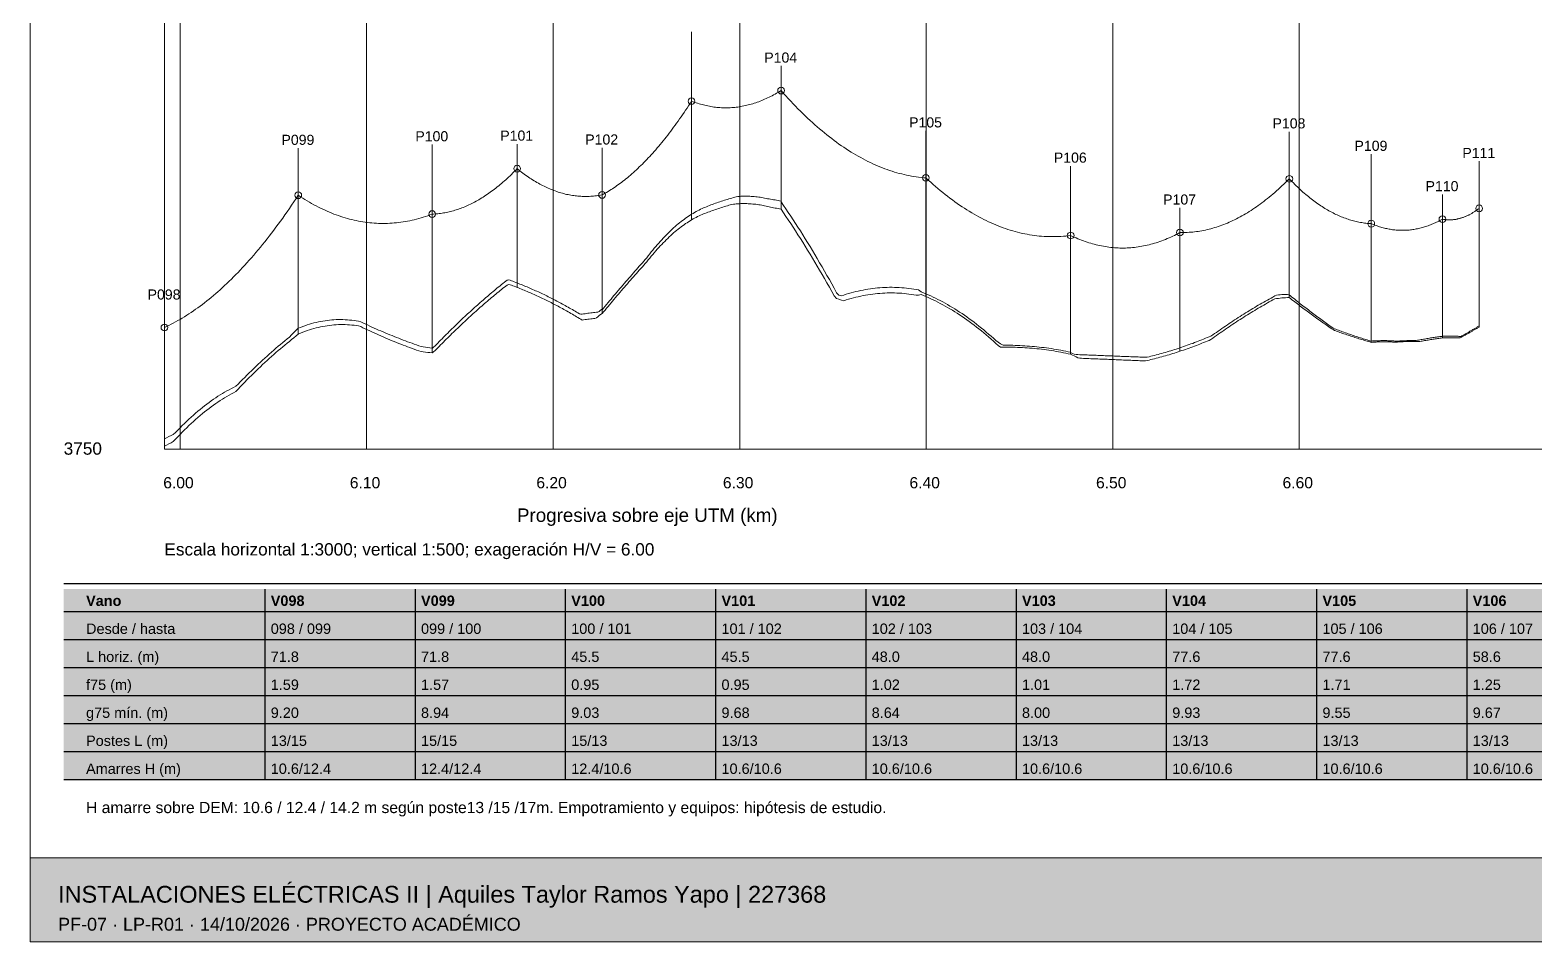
# Paper-space layout 'LP-PF-07' of a CAD drawing. Header units: metres, sheet in millimetres. Extents: x 8 to 412, y 8 to 290.
# Drawn here: x 8 to 276.9, y 8 to 170.8 of the extents above; entities that cross this region are included whole.
import ezdxf

# ---------------------------------------------------------------- set-up
doc = ezdxf.new("R2010")
doc.units = ezdxf.units.M
for name, color, linetype, lineweight, true_color in [('DETALLE', 7, 'Continuous', 13, 0x33434d), ('PERFIL_CONDUCTOR', 1, 'Continuous', 13, 0xc53643), ('PERFIL_TERRENO', 32, 'Continuous', 13, 0x976f49), ('PF_COTA', 5, 'Continuous', 0, 0x367db4), ('PF_EJE_DEM', 3, 'Continuous', 0, 0x53856e), ('PF_GRID', 8, 'Continuous', 0, 0xdee6ea), ('ROTULO', 7, 'Continuous', 13, 0x18364a)]:
    doc.layers.add(name, color=color, linetype=linetype, lineweight=lineweight, true_color=true_color)
doc.layers.add('PRESENTACION', color=7, linetype='Continuous')
doc.styles.add('Arial', font='arial.ttf')
doc.styles.add('Arial-Bold', font='arialbd.ttf')

psp = doc.layouts.new('LP-PF-07')

# ---------------------------------------------------------------- hatches: boundary and pattern name
at = {"layer": 'PRESENTACION', "true_color": 0xe6eef2}
psp.add_hatch(color=7, dxfattribs=at).paths.add_polyline_path([(14, 64), (404, 64), (404, 71), (14, 71)])
at = {"layer": 'PRESENTACION', "true_color": 0xfff1d8}
psp.add_hatch(color=7, dxfattribs=at).paths.add_polyline_path([(184.23, 37), (211.08, 37), (211.08, 71), (184.23, 71)])
at = {"layer": 'PRESENTACION', "true_color": 0xf6f8fa}
psp.add_hatch(color=7, dxfattribs=at).paths.add_polyline_path([(14, 37), (404, 37), (404, 64), (14, 64)])
at = {"layer": 'PRESENTACION', "true_color": 0xeef4f7}
psp.add_hatch(color=7, dxfattribs=at).paths.add_polyline_path([(8, 8), (412, 8), (412, 23), (8, 23)])

# ---------------------------------------------------------------- linework, layer by layer
at = {"layer": 'DETALLE'}
for p, q in [((142.19, 138.82), (142.19, 160.02)), ((126.19, 136.93), (126.19, 158.13)), ((95.02, 124.88), (95.02, 146.08)), ((168.06, 123.24), (168.06, 144.44)), ((233, 123.07), (233, 144.27)), ((55.92, 116.53), (55.92, 141.33)), ((110.2, 120.19), (110.2, 141.39)), ((79.84, 113.17), (79.84, 137.97)), ((266.92, 117.79), (266.92, 138.99)), ((213.46, 113.47), (213.46, 134.67)), ((247.65, 115.06), (247.65, 136.26)), ((260.35, 115.86), (260.35, 137.06)), ((193.93, 112.95), (193.93, 134.15)), ((32, 96.51), (32, 117.71))]:
    psp.add_line(p, q, dxfattribs=at)
psp.add_lwpolyline([(32, 96), (284, 96), (284, 249), (32, 249)], close=True, dxfattribs=at)
for centre in [(126.19, 158.13), (142.19, 160.02), (95.02, 146.08), (168.06, 144.44), (233, 144.27), (55.92, 141.33), (110.2, 141.39), (79.84, 137.97), (260.35, 137.06), (266.92, 138.99), (193.93, 134.15), (213.46, 134.67), (247.65, 136.26), (32, 117.71)]:
    psp.add_circle(centre, 0.6, dxfattribs=at)
at = {"layer": 'PERFIL_CONDUCTOR'}
for points in [[(126.19, 158.13), (126.46, 158.03), (126.73, 157.94), (126.99, 157.84), (127.26, 157.76), (127.53, 157.67), (127.79, 157.6), (128.06, 157.52), (128.32, 157.45), (128.59, 157.39), (128.86, 157.33), (129.12, 157.27), (129.39, 157.22), (129.66, 157.17), (129.92, 157.13), (130.19, 157.09), (130.46, 157.06), (130.72, 157.03), (130.99, 157.01), (131.26, 156.99), (131.52, 156.97), (131.79, 156.96), (132.06, 156.95), (132.32, 156.95), (132.59, 156.95), (132.86, 156.96), (133.12, 156.97), (133.39, 156.99), (133.66, 157.01), (133.92, 157.03), (134.19, 157.06), (134.46, 157.09), (134.72, 157.13), (134.99, 157.17), (135.26, 157.22), (135.52, 157.27), (135.79, 157.33), (136.05, 157.39), (136.32, 157.46), (136.59, 157.52), (136.85, 157.6), (137.12, 157.68), (137.39, 157.76), (137.65, 157.85), (137.92, 157.94), (138.19, 158.04), (138.45, 158.14), (138.72, 158.24), (138.99, 158.35), (139.25, 158.47), (139.52, 158.59), (139.79, 158.71), (140.05, 158.84), (140.32, 158.97), (140.59, 159.11), (140.85, 159.25), (141.12, 159.39), (141.39, 159.54), (141.65, 159.7), (141.92, 159.86), (142.19, 160.02)], [(142.19, 160.02), (142.62, 159.53), (143.05, 159.06), (143.48, 158.59), (143.91, 158.12), (144.34, 157.67), (144.77, 157.22), (145.2, 156.78), (145.63, 156.35), (146.07, 155.93), (146.5, 155.51), (146.93, 155.1), (147.36, 154.7), (147.79, 154.31), (148.22, 153.92), (148.65, 153.54), (149.08, 153.17), (149.52, 152.81), (149.95, 152.45), (150.38, 152.11), (150.81, 151.77), (151.24, 151.44), (151.67, 151.11), (152.1, 150.79), (152.53, 150.48), (152.97, 150.18), (153.4, 149.89), (153.83, 149.6), (154.26, 149.33), (154.69, 149.05), (155.12, 148.79), (155.55, 148.54), (155.98, 148.29), (156.41, 148.05), (156.85, 147.81), (157.28, 147.59), (157.71, 147.37), (158.14, 147.16), (158.57, 146.96), (159, 146.76), (159.43, 146.58), (159.86, 146.4), (160.3, 146.23), (160.73, 146.06), (161.16, 145.91), (161.59, 145.76), (162.02, 145.62), (162.45, 145.48), (162.88, 145.36), (163.31, 145.24), (163.75, 145.13), (164.18, 145.02), (164.61, 144.93), (165.04, 144.84), (165.47, 144.76), (165.9, 144.69), (166.33, 144.62), (166.76, 144.56), (167.19, 144.51), (167.63, 144.47), (168.06, 144.44)], [(110.2, 141.39), (110.47, 141.54), (110.73, 141.68), (111, 141.84), (111.27, 142), (111.53, 142.16), (111.8, 142.33), (112.07, 142.5), (112.33, 142.68), (112.6, 142.86), (112.86, 143.05), (113.13, 143.24), (113.4, 143.43), (113.66, 143.63), (113.93, 143.84), (114.2, 144.04), (114.46, 144.26), (114.73, 144.47), (115, 144.7), (115.26, 144.92), (115.53, 145.15), (115.8, 145.39), (116.06, 145.63), (116.33, 145.88), (116.6, 146.12), (116.86, 146.38), (117.13, 146.64), (117.4, 146.9), (117.66, 147.17), (117.93, 147.44), (118.2, 147.71), (118.46, 148), (118.73, 148.28), (119, 148.57), (119.26, 148.87), (119.53, 149.17), (119.8, 149.47), (120.06, 149.78), (120.33, 150.09), (120.59, 150.41), (120.86, 150.73), (121.13, 151.06), (121.39, 151.39), (121.66, 151.72), (121.93, 152.06), (122.19, 152.41), (122.46, 152.76), (122.73, 153.11), (122.99, 153.47), (123.26, 153.83), (123.53, 154.2), (123.79, 154.57), (124.06, 154.95), (124.33, 155.33), (124.59, 155.72), (124.86, 156.11), (125.13, 156.51), (125.39, 156.91), (125.66, 157.31), (125.93, 157.72), (126.19, 158.13)], [(79.84, 137.97), (80.09, 137.98), (80.35, 138), (80.6, 138.02), (80.85, 138.04), (81.11, 138.07), (81.36, 138.1), (81.61, 138.13), (81.87, 138.17), (82.12, 138.22), (82.37, 138.27), (82.62, 138.32), (82.88, 138.37), (83.13, 138.44), (83.38, 138.5), (83.64, 138.57), (83.89, 138.64), (84.14, 138.72), (84.4, 138.8), (84.65, 138.89), (84.9, 138.98), (85.15, 139.08), (85.41, 139.17), (85.66, 139.28), (85.91, 139.39), (86.17, 139.5), (86.42, 139.61), (86.67, 139.73), (86.93, 139.86), (87.18, 139.99), (87.43, 140.12), (87.68, 140.26), (87.94, 140.4), (88.19, 140.54), (88.44, 140.69), (88.7, 140.85), (88.95, 141), (89.2, 141.17), (89.45, 141.33), (89.71, 141.5), (89.96, 141.68), (90.21, 141.86), (90.47, 142.04), (90.72, 142.23), (90.97, 142.42), (91.23, 142.62), (91.48, 142.82), (91.73, 143.03), (91.98, 143.23), (92.24, 143.45), (92.49, 143.67), (92.74, 143.89), (93, 144.11), (93.25, 144.35), (93.5, 144.58), (93.76, 144.82), (94.01, 145.06), (94.26, 145.31), (94.51, 145.56), (94.77, 145.82), (95.02, 146.08)], [(95.02, 146.08), (95.27, 145.88), (95.53, 145.68), (95.78, 145.48), (96.03, 145.29), (96.29, 145.11), (96.54, 144.92), (96.79, 144.75), (97.04, 144.57), (97.3, 144.4), (97.55, 144.24), (97.8, 144.08), (98.06, 143.92), (98.31, 143.77), (98.56, 143.62), (98.82, 143.48), (99.07, 143.34), (99.32, 143.2), (99.57, 143.07), (99.83, 142.95), (100.08, 142.82), (100.33, 142.71), (100.59, 142.59), (100.84, 142.48), (101.09, 142.38), (101.35, 142.28), (101.6, 142.18), (101.85, 142.09), (102.1, 142), (102.36, 141.91), (102.61, 141.83), (102.86, 141.76), (103.12, 141.68), (103.37, 141.62), (103.62, 141.55), (103.87, 141.49), (104.13, 141.44), (104.38, 141.39), (104.63, 141.34), (104.89, 141.3), (105.14, 141.26), (105.39, 141.23), (105.65, 141.2), (105.9, 141.17), (106.15, 141.15), (106.4, 141.14), (106.66, 141.12), (106.91, 141.12), (107.16, 141.11), (107.42, 141.11), (107.67, 141.12), (107.92, 141.12), (108.18, 141.14), (108.43, 141.15), (108.68, 141.17), (108.93, 141.2), (109.19, 141.23), (109.44, 141.26), (109.69, 141.3), (109.95, 141.34), (110.2, 141.39)], [(168.06, 144.44), (168.49, 144.04), (168.92, 143.65), (169.35, 143.27), (169.78, 142.89), (170.21, 142.53), (170.64, 142.17), (171.08, 141.82), (171.51, 141.48), (171.94, 141.14), (172.37, 140.81), (172.8, 140.49), (173.23, 140.18), (173.66, 139.88), (174.09, 139.58), (174.52, 139.29), (174.96, 139.01), (175.39, 138.73), (175.82, 138.47), (176.25, 138.21), (176.68, 137.96), (177.11, 137.71), (177.54, 137.48), (177.97, 137.25), (178.41, 137.03), (178.84, 136.82), (179.27, 136.61), (179.7, 136.41), (180.13, 136.22), (180.56, 136.04), (180.99, 135.86), (181.42, 135.7), (181.86, 135.54), (182.29, 135.38), (182.72, 135.24), (183.15, 135.1), (183.58, 134.97), (184.01, 134.85), (184.44, 134.74), (184.87, 134.63), (185.3, 134.53), (185.74, 134.44), (186.17, 134.36), (186.6, 134.28), (187.03, 134.21), (187.46, 134.15), (187.89, 134.1), (188.32, 134.05), (188.75, 134.01), (189.19, 133.98), (189.62, 133.96), (190.05, 133.94), (190.48, 133.94), (190.91, 133.94), (191.34, 133.94), (191.77, 133.96), (192.2, 133.98), (192.64, 134.01), (193.07, 134.05), (193.5, 134.09), (193.93, 134.15)], [(213.46, 134.67), (213.79, 134.67), (214.11, 134.67), (214.44, 134.68), (214.76, 134.69), (215.09, 134.71), (215.42, 134.73), (215.74, 134.76), (216.07, 134.8), (216.39, 134.84), (216.72, 134.88), (217.04, 134.93), (217.37, 134.99), (217.69, 135.05), (218.02, 135.12), (218.35, 135.2), (218.67, 135.28), (219, 135.36), (219.32, 135.45), (219.65, 135.55), (219.97, 135.65), (220.3, 135.75), (220.62, 135.87), (220.95, 135.99), (221.28, 136.11), (221.6, 136.24), (221.93, 136.37), (222.25, 136.51), (222.58, 136.66), (222.9, 136.81), (223.23, 136.97), (223.55, 137.13), (223.88, 137.3), (224.21, 137.47), (224.53, 137.65), (224.86, 137.84), (225.18, 138.03), (225.51, 138.22), (225.83, 138.42), (226.16, 138.63), (226.48, 138.84), (226.81, 139.06), (227.14, 139.28), (227.46, 139.51), (227.79, 139.75), (228.11, 139.99), (228.44, 140.24), (228.76, 140.49), (229.09, 140.74), (229.41, 141.01), (229.74, 141.28), (230.07, 141.55), (230.39, 141.83), (230.72, 142.12), (231.04, 142.41), (231.37, 142.7), (231.69, 143), (232.02, 143.31), (232.34, 143.63), (232.67, 143.94), (233, 144.27)], [(233, 144.27), (233.24, 144.02), (233.48, 143.76), (233.73, 143.52), (233.97, 143.28), (234.22, 143.04), (234.46, 142.81), (234.71, 142.58), (234.95, 142.35), (235.19, 142.13), (235.44, 141.91), (235.68, 141.7), (235.93, 141.49), (236.17, 141.28), (236.41, 141.08), (236.66, 140.89), (236.9, 140.69), (237.15, 140.5), (237.39, 140.32), (237.64, 140.14), (237.88, 139.96), (238.12, 139.79), (238.37, 139.62), (238.61, 139.46), (238.86, 139.3), (239.1, 139.14), (239.35, 138.99), (239.59, 138.84), (239.83, 138.7), (240.08, 138.56), (240.32, 138.43), (240.57, 138.29), (240.81, 138.17), (241.05, 138.04), (241.3, 137.92), (241.54, 137.81), (241.79, 137.7), (242.03, 137.59), (242.28, 137.49), (242.52, 137.39), (242.76, 137.3), (243.01, 137.21), (243.25, 137.12), (243.5, 137.04), (243.74, 136.96), (243.99, 136.88), (244.23, 136.81), (244.47, 136.75), (244.72, 136.69), (244.96, 136.63), (245.21, 136.57), (245.45, 136.52), (245.7, 136.48), (245.94, 136.44), (246.18, 136.4), (246.43, 136.37), (246.67, 136.34), (246.92, 136.31), (247.16, 136.29), (247.4, 136.27), (247.65, 136.26)], [(32, 117.71), (32.4, 117.9), (32.8, 118.09), (33.2, 118.29), (33.59, 118.5), (33.99, 118.71), (34.39, 118.94), (34.79, 119.16), (35.19, 119.4), (35.59, 119.64), (35.99, 119.89), (36.39, 120.15), (36.78, 120.41), (37.18, 120.68), (37.58, 120.96), (37.98, 121.24), (38.38, 121.53), (38.78, 121.83), (39.18, 122.14), (39.57, 122.45), (39.97, 122.77), (40.37, 123.09), (40.77, 123.43), (41.17, 123.77), (41.57, 124.11), (41.97, 124.47), (42.37, 124.83), (42.76, 125.2), (43.16, 125.57), (43.56, 125.96), (43.96, 126.35), (44.36, 126.74), (44.76, 127.15), (45.16, 127.56), (45.56, 127.98), (45.95, 128.4), (46.35, 128.83), (46.75, 129.27), (47.15, 129.72), (47.55, 130.17), (47.95, 130.63), (48.35, 131.1), (48.74, 131.57), (49.14, 132.05), (49.54, 132.54), (49.94, 133.04), (50.34, 133.54), (50.74, 134.05), (51.14, 134.57), (51.54, 135.09), (51.93, 135.62), (52.33, 136.16), (52.73, 136.71), (53.13, 137.26), (53.53, 137.82), (53.93, 138.39), (54.33, 138.96), (54.72, 139.54), (55.12, 140.13), (55.52, 140.73), (55.92, 141.33)], [(55.92, 141.33), (56.32, 141.07), (56.72, 140.81), (57.12, 140.57), (57.52, 140.32), (57.91, 140.09), (58.31, 139.86), (58.71, 139.64), (59.11, 139.43), (59.51, 139.23), (59.91, 139.03), (60.31, 138.84), (60.71, 138.65), (61.1, 138.47), (61.5, 138.3), (61.9, 138.14), (62.3, 137.98), (62.7, 137.83), (63.1, 137.69), (63.5, 137.55), (63.89, 137.42), (64.29, 137.3), (64.69, 137.19), (65.09, 137.08), (65.49, 136.98), (65.89, 136.88), (66.29, 136.8), (66.69, 136.72), (67.08, 136.64), (67.48, 136.58), (67.88, 136.52), (68.28, 136.47), (68.68, 136.42), (69.08, 136.38), (69.48, 136.35), (69.87, 136.33), (70.27, 136.31), (70.67, 136.3), (71.07, 136.29), (71.47, 136.3), (71.87, 136.31), (72.27, 136.32), (72.67, 136.35), (73.06, 136.38), (73.46, 136.42), (73.86, 136.46), (74.26, 136.51), (74.66, 136.57), (75.06, 136.64), (75.46, 136.71), (75.85, 136.79), (76.25, 136.88), (76.65, 136.97), (77.05, 137.07), (77.45, 137.18), (77.85, 137.29), (78.25, 137.42), (78.65, 137.54), (79.04, 137.68), (79.44, 137.82), (79.84, 137.97)], [(260.35, 137.06), (260.46, 137.04), (260.57, 137.02), (260.68, 137), (260.79, 136.99), (260.9, 136.98), (261, 136.97), (261.11, 136.96), (261.22, 136.95), (261.33, 136.95), (261.44, 136.94), (261.55, 136.94), (261.66, 136.94), (261.77, 136.94), (261.88, 136.94), (261.99, 136.95), (262.1, 136.96), (262.21, 136.97), (262.32, 136.98), (262.43, 136.99), (262.54, 137), (262.65, 137.02), (262.76, 137.03), (262.87, 137.05), (262.97, 137.07), (263.08, 137.1), (263.19, 137.12), (263.3, 137.15), (263.41, 137.18), (263.52, 137.21), (263.63, 137.24), (263.74, 137.27), (263.85, 137.3), (263.96, 137.34), (264.07, 137.38), (264.18, 137.42), (264.29, 137.46), (264.4, 137.51), (264.51, 137.55), (264.62, 137.6), (264.73, 137.65), (264.84, 137.7), (264.95, 137.75), (265.05, 137.8), (265.16, 137.86), (265.27, 137.92), (265.38, 137.98), (265.49, 138.04), (265.6, 138.1), (265.71, 138.17), (265.82, 138.23), (265.93, 138.3), (266.04, 138.37), (266.15, 138.44), (266.26, 138.52), (266.37, 138.59), (266.48, 138.67), (266.59, 138.75), (266.7, 138.83), (266.81, 138.91), (266.92, 138.99)], [(193.93, 134.15), (194.25, 133.99), (194.58, 133.84), (194.91, 133.7), (195.23, 133.56), (195.56, 133.43), (195.88, 133.3), (196.21, 133.18), (196.53, 133.06), (196.86, 132.95), (197.18, 132.85), (197.51, 132.75), (197.84, 132.66), (198.16, 132.57), (198.49, 132.48), (198.81, 132.41), (199.14, 132.34), (199.46, 132.27), (199.79, 132.21), (200.11, 132.15), (200.44, 132.1), (200.77, 132.06), (201.09, 132.02), (201.42, 131.99), (201.74, 131.96), (202.07, 131.94), (202.39, 131.92), (202.72, 131.91), (203.04, 131.91), (203.37, 131.91), (203.7, 131.91), (204.02, 131.93), (204.35, 131.94), (204.67, 131.97), (205, 131.99), (205.32, 132.03), (205.65, 132.07), (205.97, 132.11), (206.3, 132.16), (206.63, 132.22), (206.95, 132.28), (207.28, 132.35), (207.6, 132.42), (207.93, 132.5), (208.25, 132.58), (208.58, 132.67), (208.9, 132.76), (209.23, 132.86), (209.56, 132.97), (209.88, 133.08), (210.21, 133.2), (210.53, 133.32), (210.86, 133.45), (211.18, 133.58), (211.51, 133.72), (211.83, 133.87), (212.16, 134.02), (212.49, 134.17), (212.81, 134.33), (213.14, 134.5), (213.46, 134.67)], [(247.65, 136.26), (247.86, 136.17), (248.07, 136.08), (248.28, 136), (248.5, 135.92), (248.71, 135.85), (248.92, 135.77), (249.13, 135.71), (249.34, 135.64), (249.55, 135.58), (249.77, 135.52), (249.98, 135.47), (250.19, 135.41), (250.4, 135.37), (250.61, 135.32), (250.82, 135.28), (251.04, 135.25), (251.25, 135.21), (251.46, 135.18), (251.67, 135.15), (251.88, 135.13), (252.09, 135.11), (252.31, 135.1), (252.52, 135.08), (252.73, 135.07), (252.94, 135.07), (253.15, 135.07), (253.36, 135.07), (253.58, 135.07), (253.79, 135.08), (254, 135.09), (254.21, 135.11), (254.42, 135.12), (254.63, 135.15), (254.85, 135.17), (255.06, 135.2), (255.27, 135.23), (255.48, 135.27), (255.69, 135.31), (255.9, 135.35), (256.11, 135.4), (256.33, 135.45), (256.54, 135.5), (256.75, 135.56), (256.96, 135.62), (257.17, 135.68), (257.38, 135.75), (257.6, 135.82), (257.81, 135.89), (258.02, 135.97), (258.23, 136.05), (258.44, 136.14), (258.65, 136.23), (258.87, 136.32), (259.08, 136.41), (259.29, 136.51), (259.5, 136.61), (259.71, 136.72), (259.92, 136.83), (260.14, 136.94), (260.35, 137.06)]]:
    psp.add_lwpolyline(points, dxfattribs=at)
at = {"layer": 'PERFIL_TERRENO'}
for points in [[(126.19, 137.94), (126.46, 138.1), (126.73, 138.25), (126.99, 138.4), (127.26, 138.55), (127.53, 138.69), (127.79, 138.82), (128.06, 138.94), (128.32, 139.06), (128.59, 139.17), (128.86, 139.28), (129.12, 139.39), (129.39, 139.49), (129.66, 139.6), (129.92, 139.7), (130.19, 139.8), (130.46, 139.89), (130.72, 139.99), (130.99, 140.08), (131.26, 140.17), (131.52, 140.26), (131.79, 140.35), (132.06, 140.43), (132.32, 140.51), (132.59, 140.59), (132.86, 140.67), (133.12, 140.75), (133.39, 140.82), (133.66, 140.9), (133.92, 140.97), (134.19, 141.03), (134.46, 141.1), (134.72, 141.12), (134.99, 141.14), (135.26, 141.15), (135.52, 141.16), (135.79, 141.16), (136.05, 141.16), (136.32, 141.15), (136.59, 141.14), (136.85, 141.13), (137.12, 141.11), (137.39, 141.09), (137.65, 141.07), (137.92, 141.04), (138.19, 141.01), (138.45, 140.97), (138.72, 140.93), (138.99, 140.88), (139.25, 140.83), (139.52, 140.78), (139.79, 140.72), (140.05, 140.67), (140.32, 140.63), (140.59, 140.58), (140.85, 140.54), (141.12, 140.49), (141.39, 140.44), (141.65, 140.38), (141.92, 140.33), (142.19, 140.27)], [(142.19, 140.15), (142.62, 139.53), (143.05, 138.9), (143.48, 138.26), (143.91, 137.61), (144.34, 136.95), (144.77, 136.29), (145.2, 135.62), (145.63, 134.95), (146.07, 134.26), (146.5, 133.57), (146.93, 132.87), (147.36, 132.17), (147.79, 131.45), (148.22, 130.73), (148.65, 130.01), (149.08, 129.27), (149.52, 128.53), (149.95, 127.78), (150.38, 127.03), (150.81, 126.26), (151.24, 125.49), (151.67, 124.71), (152.1, 123.93), (152.53, 123.48), (152.97, 123.35), (153.4, 123.5), (153.83, 123.64), (154.26, 123.77), (154.69, 123.89), (155.12, 124.01), (155.55, 124.12), (155.98, 124.22), (156.41, 124.32), (156.85, 124.4), (157.28, 124.48), (157.71, 124.56), (158.14, 124.62), (158.57, 124.68), (159, 124.73), (159.43, 124.78), (159.86, 124.81), (160.3, 124.84), (160.73, 124.87), (161.16, 124.88), (161.59, 124.89), (162.02, 124.89), (162.45, 124.88), (162.88, 124.87), (163.31, 124.85), (163.75, 124.82), (164.18, 124.78), (164.61, 124.74), (165.04, 124.69), (165.47, 124.63), (165.9, 124.57), (166.33, 124.5), (166.76, 124.42), (167.19, 124.09), (167.63, 123.92), (168.06, 123.74)], [(110.2, 120.86), (110.47, 121.18), (110.73, 121.51), (111, 121.83), (111.27, 122.15), (111.53, 122.47), (111.8, 122.79), (112.07, 123.11), (112.33, 123.42), (112.6, 123.74), (112.86, 124.05), (113.13, 124.37), (113.4, 124.68), (113.66, 124.99), (113.93, 125.3), (114.2, 125.61), (114.46, 125.92), (114.73, 126.23), (115, 126.53), (115.26, 126.84), (115.53, 127.14), (115.8, 127.45), (116.06, 127.75), (116.33, 128.05), (116.6, 128.35), (116.86, 128.65), (117.13, 128.95), (117.4, 129.25), (117.66, 129.54), (117.93, 129.84), (118.2, 130.18), (118.46, 130.53), (118.73, 130.87), (119, 131.21), (119.26, 131.54), (119.53, 131.86), (119.8, 132.18), (120.06, 132.49), (120.33, 132.8), (120.59, 133.1), (120.86, 133.39), (121.13, 133.67), (121.39, 133.95), (121.66, 134.23), (121.93, 134.5), (122.19, 134.76), (122.46, 135.01), (122.73, 135.26), (122.99, 135.51), (123.26, 135.74), (123.53, 135.97), (123.79, 136.2), (124.06, 136.41), (124.33, 136.63), (124.59, 136.83), (124.86, 137.03), (125.13, 137.23), (125.39, 137.41), (125.66, 137.59), (125.93, 137.77), (126.19, 137.94)], [(79.84, 113.96), (80.09, 114.18), (80.35, 114.42), (80.6, 114.68), (80.85, 114.94), (81.11, 115.2), (81.36, 115.46), (81.61, 115.71), (81.87, 115.97), (82.12, 116.22), (82.37, 116.48), (82.62, 116.73), (82.88, 116.98), (83.13, 117.23), (83.38, 117.48), (83.64, 117.72), (83.89, 117.97), (84.14, 118.21), (84.4, 118.46), (84.65, 118.7), (84.9, 118.94), (85.15, 119.18), (85.41, 119.42), (85.66, 119.65), (85.91, 119.89), (86.17, 120.13), (86.42, 120.36), (86.67, 120.59), (86.93, 120.82), (87.18, 121.05), (87.43, 121.28), (87.68, 121.51), (87.94, 121.73), (88.19, 121.96), (88.44, 122.18), (88.7, 122.4), (88.95, 122.62), (89.2, 122.84), (89.45, 123.06), (89.71, 123.28), (89.96, 123.5), (90.21, 123.71), (90.47, 123.93), (90.72, 124.14), (90.97, 124.35), (91.23, 124.56), (91.48, 124.77), (91.73, 124.98), (91.98, 125.18), (92.24, 125.39), (92.49, 125.59), (92.74, 125.79), (93, 125.99), (93.25, 126.19), (93.5, 126.22), (93.76, 126.15), (94.01, 126.06), (94.26, 125.97), (94.51, 125.87), (94.77, 125.77), (95.02, 125.68)], [(95.02, 125.68), (95.27, 125.58), (95.53, 125.48), (95.78, 125.38), (96.03, 125.27), (96.29, 125.17), (96.54, 125.06), (96.79, 124.96), (97.04, 124.85), (97.3, 124.74), (97.55, 124.63), (97.8, 124.52), (98.06, 124.41), (98.31, 124.29), (98.56, 124.18), (98.82, 124.06), (99.07, 123.94), (99.32, 123.83), (99.57, 123.71), (99.83, 123.58), (100.08, 123.46), (100.33, 123.34), (100.59, 123.21), (100.84, 123.09), (101.09, 122.96), (101.35, 122.83), (101.6, 122.7), (101.85, 122.57), (102.1, 122.44), (102.36, 122.31), (102.61, 122.17), (102.86, 122.03), (103.12, 121.9), (103.37, 121.76), (103.62, 121.62), (103.87, 121.48), (104.13, 121.34), (104.38, 121.19), (104.63, 121.05), (104.89, 120.9), (105.14, 120.76), (105.39, 120.61), (105.65, 120.46), (105.9, 120.31), (106.15, 120.16), (106.4, 120.08), (106.66, 120.12), (106.91, 120.15), (107.16, 120.18), (107.42, 120.22), (107.67, 120.25), (107.92, 120.28), (108.18, 120.32), (108.43, 120.35), (108.68, 120.38), (108.93, 120.41), (109.19, 120.45), (109.44, 120.48), (109.69, 120.6), (109.95, 120.78), (110.2, 120.97)], [(168.06, 123.74), (168.49, 123.55), (168.92, 123.36), (169.35, 123.16), (169.78, 122.95), (170.21, 122.74), (170.64, 122.51), (171.08, 122.28), (171.51, 122.05), (171.94, 121.8), (172.37, 121.55), (172.8, 121.29), (173.23, 121.03), (173.66, 120.75), (174.09, 120.47), (174.52, 120.19), (174.96, 119.89), (175.39, 119.59), (175.82, 119.28), (176.25, 118.96), (176.68, 118.64), (177.11, 118.31), (177.54, 117.97), (177.97, 117.62), (178.41, 117.27), (178.84, 116.91), (179.27, 116.54), (179.7, 116.17), (180.13, 115.78), (180.56, 115.4), (180.99, 115.1), (181.42, 114.82), (181.86, 114.54), (182.29, 114.54), (182.72, 114.54), (183.15, 114.53), (183.58, 114.53), (184.01, 114.52), (184.44, 114.51), (184.87, 114.49), (185.3, 114.47), (185.74, 114.44), (186.17, 114.41), (186.6, 114.38), (187.03, 114.35), (187.46, 114.31), (187.89, 114.27), (188.32, 114.22), (188.75, 114.17), (189.19, 114.12), (189.62, 114.06), (190.05, 114), (190.48, 113.94), (190.91, 113.87), (191.34, 113.8), (191.77, 113.72), (192.2, 113.64), (192.64, 113.56), (193.07, 113.47), (193.5, 113.38), (193.93, 113.29)], [(213.46, 114.08), (213.79, 114.19), (214.11, 114.3), (214.44, 114.42), (214.76, 114.53), (215.09, 114.65), (215.42, 114.77), (215.74, 114.88), (216.07, 115.01), (216.39, 115.13), (216.72, 115.26), (217.04, 115.39), (217.37, 115.52), (217.69, 115.65), (218.02, 115.78), (218.35, 115.91), (218.67, 116.04), (219, 116.17), (219.32, 116.38), (219.65, 116.62), (219.97, 116.85), (220.3, 117.08), (220.62, 117.3), (220.95, 117.53), (221.28, 117.75), (221.6, 117.98), (221.93, 118.2), (222.25, 118.42), (222.58, 118.63), (222.9, 118.85), (223.23, 119.06), (223.55, 119.27), (223.88, 119.49), (224.21, 119.69), (224.53, 119.9), (224.86, 120.11), (225.18, 120.31), (225.51, 120.51), (225.83, 120.71), (226.16, 120.91), (226.48, 121.11), (226.81, 121.3), (227.14, 121.5), (227.46, 121.69), (227.79, 121.88), (228.11, 122.07), (228.44, 122.25), (228.76, 122.44), (229.09, 122.62), (229.41, 122.8), (229.74, 122.98), (230.07, 123.16), (230.39, 123.34), (230.72, 123.48), (231.04, 123.52), (231.37, 123.55), (231.69, 123.58), (232.02, 123.6), (232.34, 123.62), (232.67, 123.63), (233, 123.64)], [(233, 123.54), (233.24, 123.34), (233.48, 123.14), (233.73, 122.95), (233.97, 122.75), (234.22, 122.55), (234.46, 122.36), (234.71, 122.17), (234.95, 121.97), (235.19, 121.78), (235.44, 121.59), (235.68, 121.4), (235.93, 121.21), (236.17, 121.03), (236.41, 120.84), (236.66, 120.65), (236.9, 120.47), (237.15, 120.28), (237.39, 120.1), (237.64, 119.92), (237.88, 119.73), (238.12, 119.55), (238.37, 119.37), (238.61, 119.19), (238.86, 119.02), (239.1, 118.84), (239.35, 118.66), (239.59, 118.49), (239.83, 118.31), (240.08, 118.14), (240.32, 117.97), (240.57, 117.79), (240.81, 117.62), (241.05, 117.48), (241.3, 117.39), (241.54, 117.3), (241.79, 117.21), (242.03, 117.12), (242.28, 117.03), (242.52, 116.95), (242.76, 116.86), (243.01, 116.77), (243.25, 116.69), (243.5, 116.61), (243.74, 116.52), (243.99, 116.44), (244.23, 116.36), (244.47, 116.27), (244.72, 116.19), (244.96, 116.11), (245.21, 116.03), (245.45, 115.95), (245.7, 115.87), (245.94, 115.79), (246.18, 115.72), (246.43, 115.64), (246.67, 115.56), (246.92, 115.49), (247.16, 115.41), (247.4, 115.34), (247.65, 115.26)], [(55.92, 117.58), (56.32, 117.74), (56.72, 117.9), (57.12, 118.04), (57.52, 118.17), (57.91, 118.3), (58.31, 118.41), (58.71, 118.52), (59.11, 118.62), (59.51, 118.71), (59.91, 118.79), (60.31, 118.87), (60.71, 118.93), (61.1, 118.98), (61.5, 119.03), (61.9, 119.07), (62.3, 119.1), (62.7, 119.12), (63.1, 119.13), (63.5, 119.13), (63.89, 119.12), (64.29, 119.11), (64.69, 119.08), (65.09, 119.05), (65.49, 119.01), (65.89, 118.96), (66.29, 118.9), (66.69, 118.83), (67.08, 118.73), (67.48, 118.54), (67.88, 118.35), (68.28, 118.17), (68.68, 117.98), (69.08, 117.8), (69.48, 117.62), (69.87, 117.44), (70.27, 117.26), (70.67, 117.09), (71.07, 116.92), (71.47, 116.75), (71.87, 116.58), (72.27, 116.42), (72.67, 116.26), (73.06, 116.09), (73.46, 115.94), (73.86, 115.78), (74.26, 115.63), (74.66, 115.47), (75.06, 115.33), (75.46, 115.18), (75.85, 115.03), (76.25, 114.89), (76.65, 114.75), (77.05, 114.61), (77.45, 114.47), (77.85, 114.34), (78.25, 114.24), (78.65, 114.19), (79.04, 114.15), (79.44, 114.09), (79.84, 114.03)], [(32, 97.82), (32.4, 98.02), (32.8, 98.22), (33.2, 98.42), (33.59, 98.62), (33.99, 98.96), (34.39, 99.38), (34.79, 99.79), (35.19, 100.2), (35.59, 100.59), (35.99, 100.97), (36.39, 101.35), (36.78, 101.72), (37.18, 102.07), (37.58, 102.42), (37.98, 102.76), (38.38, 103.1), (38.78, 103.42), (39.18, 103.73), (39.57, 104.04), (39.97, 104.34), (40.37, 104.62), (40.77, 104.9), (41.17, 105.17), (41.57, 105.43), (41.97, 105.69), (42.37, 105.93), (42.76, 106.16), (43.16, 106.39), (43.56, 106.61), (43.96, 106.82), (44.36, 107.02), (44.76, 107.21), (45.16, 107.58), (45.56, 107.99), (45.95, 108.4), (46.35, 108.81), (46.75, 109.21), (47.15, 109.6), (47.55, 110), (47.95, 110.38), (48.35, 110.77), (48.74, 111.15), (49.14, 111.52), (49.54, 111.89), (49.94, 112.26), (50.34, 112.62), (50.74, 112.97), (51.14, 113.33), (51.54, 113.67), (51.93, 114.02), (52.33, 114.36), (52.73, 114.69), (53.13, 115.02), (53.53, 115.35), (53.93, 115.67), (54.33, 115.99), (54.72, 116.41), (55.12, 116.82), (55.52, 117.21), (55.92, 117.58)], [(247.65, 115.29), (247.86, 115.31), (248.07, 115.32), (248.28, 115.33), (248.5, 115.34), (248.71, 115.35), (248.92, 115.36), (249.13, 115.36), (249.34, 115.37), (249.55, 115.37), (249.77, 115.37), (249.98, 115.37), (250.19, 115.37), (250.4, 115.37), (250.61, 115.36), (250.82, 115.36), (251.04, 115.35), (251.25, 115.34), (251.46, 115.33), (251.67, 115.31), (251.88, 115.3), (252.09, 115.28), (252.31, 115.29), (252.52, 115.3), (252.73, 115.32), (252.94, 115.33), (253.15, 115.34), (253.36, 115.34), (253.58, 115.35), (253.79, 115.36), (254, 115.37), (254.21, 115.37), (254.42, 115.38), (254.63, 115.38), (254.85, 115.38), (255.06, 115.39), (255.27, 115.39), (255.48, 115.39), (255.69, 115.39), (255.9, 115.43), (256.11, 115.47), (256.33, 115.51), (256.54, 115.55), (256.75, 115.59), (256.96, 115.63), (257.17, 115.66), (257.38, 115.7), (257.6, 115.74), (257.81, 115.77), (258.02, 115.8), (258.23, 115.84), (258.44, 115.87), (258.65, 115.9), (258.87, 115.93), (259.08, 115.97), (259.29, 116), (259.5, 116.02), (259.71, 116.05), (259.92, 116.08), (260.14, 116.11), (260.35, 116.13)], [(260.35, 116.14), (260.46, 116.14), (260.57, 116.14), (260.68, 116.14), (260.79, 116.14), (260.9, 116.15), (261, 116.15), (261.11, 116.15), (261.22, 116.15), (261.33, 116.15), (261.44, 116.15), (261.55, 116.15), (261.66, 116.15), (261.77, 116.15), (261.88, 116.15), (261.99, 116.15), (262.1, 116.15), (262.21, 116.15), (262.32, 116.15), (262.43, 116.15), (262.54, 116.15), (262.65, 116.15), (262.76, 116.14), (262.87, 116.14), (262.97, 116.14), (263.08, 116.14), (263.19, 116.14), (263.3, 116.13), (263.41, 116.13), (263.52, 116.13), (263.63, 116.13), (263.74, 116.18), (263.85, 116.24), (263.96, 116.3), (264.07, 116.36), (264.18, 116.42), (264.29, 116.48), (264.4, 116.54), (264.51, 116.6), (264.62, 116.66), (264.73, 116.72), (264.84, 116.78), (264.95, 116.84), (265.05, 116.9), (265.16, 116.97), (265.27, 117.03), (265.38, 117.09), (265.49, 117.16), (265.6, 117.22), (265.71, 117.28), (265.82, 117.35), (265.93, 117.41), (266.04, 117.48), (266.15, 117.54), (266.26, 117.61), (266.37, 117.67), (266.48, 117.74), (266.59, 117.81), (266.7, 117.87), (266.81, 117.94), (266.92, 118.01)], [(193.93, 113.24), (194.25, 113.09), (194.58, 112.93), (194.91, 112.89), (195.23, 112.88), (195.56, 112.86), (195.88, 112.85), (196.21, 112.84), (196.53, 112.82), (196.86, 112.81), (197.18, 112.8), (197.51, 112.78), (197.84, 112.77), (198.16, 112.76), (198.49, 112.75), (198.81, 112.73), (199.14, 112.72), (199.46, 112.71), (199.79, 112.69), (200.11, 112.68), (200.44, 112.67), (200.77, 112.66), (201.09, 112.64), (201.42, 112.63), (201.74, 112.62), (202.07, 112.6), (202.39, 112.59), (202.72, 112.58), (203.04, 112.56), (203.37, 112.55), (203.7, 112.54), (204.02, 112.53), (204.35, 112.51), (204.67, 112.5), (205, 112.49), (205.32, 112.47), (205.65, 112.46), (205.97, 112.45), (206.3, 112.44), (206.63, 112.42), (206.95, 112.41), (207.28, 112.4), (207.6, 112.41), (207.93, 112.49), (208.25, 112.57), (208.58, 112.65), (208.9, 112.74), (209.23, 112.82), (209.56, 112.91), (209.88, 113), (210.21, 113.09), (210.53, 113.18), (210.86, 113.27), (211.18, 113.37), (211.51, 113.47), (211.83, 113.56), (212.16, 113.67), (212.49, 113.77), (212.81, 113.87), (213.14, 113.98), (213.46, 114.08)]]:
    psp.add_lwpolyline(points, dxfattribs=at)
at = {"layer": 'PF_COTA'}
for p, q in [((126.19, 158.13), (126.19, 170.53)), ((142.19, 160.02), (142.19, 164.42)), ((168.06, 144.44), (168.06, 152.84)), ((233, 144.27), (233, 152.67)), ((55.92, 141.33), (55.92, 149.73)), ((79.84, 137.97), (79.84, 150.37)), ((95.02, 146.08), (95.02, 150.48)), ((110.2, 141.39), (110.2, 149.79)), ((247.65, 136.26), (247.65, 148.66)), ((193.93, 134.15), (193.93, 146.55)), ((266.92, 138.99), (266.92, 147.39)), ((260.35, 137.06), (260.35, 141.46)), ((213.46, 134.67), (213.46, 139.07)), ((32, 117.71), (32, 122.11))]:
    psp.add_line(p, q, dxfattribs=at)
at = {"layer": 'PF_EJE_DEM'}
for points in [[(126.19, 136.93), (126.46, 137.09), (126.73, 137.23), (126.99, 137.38), (127.26, 137.51), (127.53, 137.64), (127.79, 137.76), (128.06, 137.88), (128.32, 137.99), (128.59, 138.1), (128.86, 138.19), (129.12, 138.29), (129.39, 138.39), (129.66, 138.49), (129.92, 138.59), (130.19, 138.69), (130.46, 138.78), (130.72, 138.87), (130.99, 138.96), (131.26, 139.05), (131.52, 139.14), (131.79, 139.22), (132.06, 139.3), (132.32, 139.38), (132.59, 139.46), (132.86, 139.54), (133.12, 139.61), (133.39, 139.68), (133.66, 139.73), (133.92, 139.76), (134.19, 139.78), (134.46, 139.8), (134.72, 139.82), (134.99, 139.83), (135.26, 139.83), (135.52, 139.84), (135.79, 139.83), (136.05, 139.83), (136.32, 139.82), (136.59, 139.8), (136.85, 139.79), (137.12, 139.76), (137.39, 139.74), (137.65, 139.71), (137.92, 139.67), (138.19, 139.63), (138.45, 139.59), (138.72, 139.54), (138.99, 139.49), (139.25, 139.43), (139.52, 139.37), (139.79, 139.31), (140.05, 139.25), (140.32, 139.2), (140.59, 139.15), (140.85, 139.1), (141.12, 139.05), (141.39, 139), (141.65, 138.94), (141.92, 138.88), (142.19, 138.82)], [(142.19, 138.82), (142.62, 138.19), (143.05, 137.56), (143.48, 136.92), (143.91, 136.27), (144.34, 135.62), (144.77, 134.96), (145.2, 134.29), (145.63, 133.61), (146.07, 132.93), (146.5, 132.24), (146.93, 131.54), (147.36, 130.83), (147.79, 130.12), (148.22, 129.4), (148.65, 128.67), (149.08, 127.94), (149.52, 127.19), (149.95, 126.44), (150.38, 125.69), (150.81, 124.92), (151.24, 124.15), (151.67, 123.37), (152.1, 122.91), (152.53, 122.76), (152.97, 122.6), (153.4, 122.5), (153.83, 122.64), (154.26, 122.77), (154.69, 122.89), (155.12, 123.01), (155.55, 123.12), (155.98, 123.22), (156.41, 123.32), (156.85, 123.4), (157.28, 123.48), (157.71, 123.56), (158.14, 123.62), (158.57, 123.68), (159, 123.73), (159.43, 123.78), (159.86, 123.81), (160.3, 123.84), (160.73, 123.86), (161.16, 123.88), (161.59, 123.89), (162.02, 123.89), (162.45, 123.88), (162.88, 123.87), (163.31, 123.84), (163.75, 123.82), (164.18, 123.78), (164.61, 123.74), (165.04, 123.69), (165.47, 123.63), (165.9, 123.56), (166.33, 123.49), (166.76, 123.46), (167.19, 123.59), (167.63, 123.41), (168.06, 123.24)], [(110.2, 120.19), (110.47, 120.51), (110.73, 120.83), (111, 121.15), (111.27, 121.47), (111.53, 121.79), (111.8, 122.11), (112.07, 122.43), (112.33, 122.74), (112.6, 123.06), (112.86, 123.37), (113.13, 123.68), (113.4, 123.99), (113.66, 124.3), (113.93, 124.61), (114.2, 124.92), (114.46, 125.23), (114.73, 125.53), (115, 125.84), (115.26, 126.14), (115.53, 126.45), (115.8, 126.75), (116.06, 127.05), (116.33, 127.35), (116.6, 127.65), (116.86, 127.95), (117.13, 128.24), (117.4, 128.54), (117.66, 128.83), (117.93, 129.13), (118.2, 129.43), (118.46, 129.77), (118.73, 130.11), (119, 130.43), (119.26, 130.75), (119.53, 131.07), (119.8, 131.38), (120.06, 131.68), (120.33, 131.98), (120.59, 132.27), (120.86, 132.55), (121.13, 132.83), (121.39, 133.1), (121.66, 133.37), (121.93, 133.63), (122.19, 133.88), (122.46, 134.13), (122.73, 134.37), (122.99, 134.6), (123.26, 134.83), (123.53, 135.05), (123.79, 135.27), (124.06, 135.48), (124.33, 135.68), (124.59, 135.88), (124.86, 136.07), (125.13, 136.26), (125.39, 136.43), (125.66, 136.61), (125.93, 136.77), (126.19, 136.93)], [(79.84, 113.17), (80.09, 113.39), (80.35, 113.61), (80.6, 113.82), (80.85, 114.08), (81.11, 114.34), (81.36, 114.6), (81.61, 114.86), (81.87, 115.11), (82.12, 115.37), (82.37, 115.62), (82.62, 115.87), (82.88, 116.12), (83.13, 116.37), (83.38, 116.62), (83.64, 116.86), (83.89, 117.11), (84.14, 117.35), (84.4, 117.6), (84.65, 117.84), (84.9, 118.08), (85.15, 118.32), (85.41, 118.56), (85.66, 118.79), (85.91, 119.03), (86.17, 119.26), (86.42, 119.5), (86.67, 119.73), (86.93, 119.96), (87.18, 120.19), (87.43, 120.42), (87.68, 120.64), (87.94, 120.87), (88.19, 121.09), (88.44, 121.32), (88.7, 121.54), (88.95, 121.76), (89.2, 121.98), (89.45, 122.2), (89.71, 122.41), (89.96, 122.63), (90.21, 122.84), (90.47, 123.06), (90.72, 123.27), (90.97, 123.48), (91.23, 123.69), (91.48, 123.9), (91.73, 124.11), (91.98, 124.31), (92.24, 124.52), (92.49, 124.72), (92.74, 124.92), (93, 125.12), (93.25, 125.26), (93.5, 125.37), (93.76, 125.36), (94.01, 125.26), (94.26, 125.17), (94.51, 125.07), (94.77, 124.98), (95.02, 124.88)], [(95.02, 124.88), (95.27, 124.78), (95.53, 124.68), (95.78, 124.58), (96.03, 124.47), (96.29, 124.37), (96.54, 124.26), (96.79, 124.16), (97.04, 124.05), (97.3, 123.94), (97.55, 123.83), (97.8, 123.72), (98.06, 123.6), (98.31, 123.49), (98.56, 123.38), (98.82, 123.26), (99.07, 123.14), (99.32, 123.02), (99.57, 122.9), (99.83, 122.78), (100.08, 122.66), (100.33, 122.53), (100.59, 122.41), (100.84, 122.28), (101.09, 122.15), (101.35, 122.02), (101.6, 121.89), (101.85, 121.76), (102.1, 121.63), (102.36, 121.5), (102.61, 121.36), (102.86, 121.23), (103.12, 121.09), (103.37, 120.95), (103.62, 120.81), (103.87, 120.67), (104.13, 120.53), (104.38, 120.38), (104.63, 120.24), (104.89, 120.09), (105.14, 119.94), (105.39, 119.79), (105.65, 119.64), (105.9, 119.49), (106.15, 119.34), (106.4, 119.19), (106.66, 119.05), (106.91, 119.09), (107.16, 119.12), (107.42, 119.15), (107.67, 119.19), (107.92, 119.22), (108.18, 119.25), (108.43, 119.29), (108.68, 119.32), (108.93, 119.35), (109.19, 119.46), (109.44, 119.64), (109.69, 119.83), (109.95, 120.01), (110.2, 120.19)], [(168.06, 123.24), (168.49, 123.05), (168.92, 122.86), (169.35, 122.65), (169.78, 122.45), (170.21, 122.23), (170.64, 122.01), (171.08, 121.78), (171.51, 121.54), (171.94, 121.3), (172.37, 121.05), (172.8, 120.79), (173.23, 120.52), (173.66, 120.25), (174.09, 119.97), (174.52, 119.68), (174.96, 119.38), (175.39, 119.08), (175.82, 118.77), (176.25, 118.45), (176.68, 118.13), (177.11, 117.8), (177.54, 117.46), (177.97, 117.11), (178.41, 116.76), (178.84, 116.4), (179.27, 116.03), (179.7, 115.66), (180.13, 115.27), (180.56, 114.88), (180.99, 114.49), (181.42, 114.2), (181.86, 114.19), (182.29, 114.2), (182.72, 114.2), (183.15, 114.2), (183.58, 114.19), (184.01, 114.18), (184.44, 114.17), (184.87, 114.15), (185.3, 114.13), (185.74, 114.1), (186.17, 114.07), (186.6, 114.04), (187.03, 114.01), (187.46, 113.97), (187.89, 113.93), (188.32, 113.88), (188.75, 113.83), (189.19, 113.78), (189.62, 113.72), (190.05, 113.66), (190.48, 113.59), (190.91, 113.53), (191.34, 113.45), (191.77, 113.38), (192.2, 113.3), (192.64, 113.22), (193.07, 113.13), (193.5, 113.04), (193.93, 112.95)], [(213.46, 113.47), (213.79, 113.58), (214.11, 113.69), (214.44, 113.8), (214.76, 113.91), (215.09, 114.03), (215.42, 114.15), (215.74, 114.26), (216.07, 114.38), (216.39, 114.5), (216.72, 114.63), (217.04, 114.76), (217.37, 114.89), (217.69, 115.02), (218.02, 115.15), (218.35, 115.28), (218.67, 115.41), (219, 115.58), (219.32, 115.81), (219.65, 116.05), (219.97, 116.28), (220.3, 116.51), (220.62, 116.74), (220.95, 116.97), (221.28, 117.19), (221.6, 117.42), (221.93, 117.64), (222.25, 117.86), (222.58, 118.08), (222.9, 118.3), (223.23, 118.51), (223.55, 118.72), (223.88, 118.94), (224.21, 119.15), (224.53, 119.35), (224.86, 119.56), (225.18, 119.77), (225.51, 119.97), (225.83, 120.17), (226.16, 120.37), (226.48, 120.57), (226.81, 120.77), (227.14, 120.96), (227.46, 121.15), (227.79, 121.35), (228.11, 121.54), (228.44, 121.72), (228.76, 121.91), (229.09, 122.09), (229.41, 122.28), (229.74, 122.46), (230.07, 122.64), (230.39, 122.82), (230.72, 122.88), (231.04, 122.92), (231.37, 122.96), (231.69, 122.99), (232.02, 123.02), (232.34, 123.04), (232.67, 123.06), (233, 123.07)], [(233, 123.07), (233.24, 122.88), (233.48, 122.68), (233.73, 122.49), (233.97, 122.3), (234.22, 122.11), (234.46, 121.92), (234.71, 121.74), (234.95, 121.55), (235.19, 121.36), (235.44, 121.18), (235.68, 120.99), (235.93, 120.81), (236.17, 120.63), (236.41, 120.45), (236.66, 120.27), (236.9, 120.09), (237.15, 119.91), (237.39, 119.73), (237.64, 119.55), (237.88, 119.38), (238.12, 119.2), (238.37, 119.03), (238.61, 118.85), (238.86, 118.68), (239.1, 118.51), (239.35, 118.34), (239.59, 118.17), (239.83, 118), (240.08, 117.83), (240.32, 117.66), (240.57, 117.5), (240.81, 117.33), (241.05, 117.17), (241.3, 117.09), (241.54, 117), (241.79, 116.92), (242.03, 116.83), (242.28, 116.75), (242.52, 116.66), (242.76, 116.58), (243.01, 116.5), (243.25, 116.42), (243.5, 116.34), (243.74, 116.26), (243.99, 116.18), (244.23, 116.1), (244.47, 116.02), (244.72, 115.94), (244.96, 115.87), (245.21, 115.79), (245.45, 115.71), (245.7, 115.64), (245.94, 115.56), (246.18, 115.49), (246.43, 115.42), (246.67, 115.34), (246.92, 115.27), (247.16, 115.2), (247.4, 115.13), (247.65, 115.06)], [(32, 96.51), (32.4, 96.71), (32.8, 96.92), (33.2, 97.12), (33.59, 97.33), (33.99, 97.76), (34.39, 98.19), (34.79, 98.61), (35.19, 99.02), (35.59, 99.43), (35.99, 99.82), (36.39, 100.2), (36.78, 100.58), (37.18, 100.95), (37.58, 101.3), (37.98, 101.65), (38.38, 101.99), (38.78, 102.33), (39.18, 102.65), (39.57, 102.96), (39.97, 103.27), (40.37, 103.57), (40.77, 103.85), (41.17, 104.13), (41.57, 104.4), (41.97, 104.66), (42.37, 104.92), (42.76, 105.16), (43.16, 105.4), (43.56, 105.62), (43.96, 105.84), (44.36, 106.05), (44.76, 106.29), (45.16, 106.72), (45.56, 107.14), (45.95, 107.55), (46.35, 107.96), (46.75, 108.36), (47.15, 108.77), (47.55, 109.16), (47.95, 109.55), (48.35, 109.94), (48.74, 110.33), (49.14, 110.7), (49.54, 111.08), (49.94, 111.45), (50.34, 111.81), (50.74, 112.18), (51.14, 112.53), (51.54, 112.89), (51.93, 113.23), (52.33, 113.58), (52.73, 113.92), (53.13, 114.25), (53.53, 114.58), (53.93, 114.91), (54.33, 115.23), (54.72, 115.55), (55.12, 115.86), (55.52, 116.22), (55.92, 116.53)], [(55.92, 116.53), (56.32, 116.7), (56.72, 116.86), (57.12, 117.01), (57.52, 117.15), (57.91, 117.29), (58.31, 117.41), (58.71, 117.53), (59.11, 117.64), (59.51, 117.74), (59.91, 117.83), (60.31, 117.91), (60.71, 117.98), (61.1, 118.04), (61.5, 118.1), (61.9, 118.15), (62.3, 118.18), (62.7, 118.21), (63.1, 118.23), (63.5, 118.24), (63.89, 118.24), (64.29, 118.24), (64.69, 118.22), (65.09, 118.2), (65.49, 118.16), (65.89, 118.12), (66.29, 118.07), (66.69, 118.01), (67.08, 117.87), (67.48, 117.68), (67.88, 117.49), (68.28, 117.3), (68.68, 117.11), (69.08, 116.93), (69.48, 116.74), (69.87, 116.56), (70.27, 116.39), (70.67, 116.21), (71.07, 116.04), (71.47, 115.86), (71.87, 115.69), (72.27, 115.53), (72.67, 115.36), (73.06, 115.2), (73.46, 115.04), (73.86, 114.88), (74.26, 114.72), (74.66, 114.57), (75.06, 114.42), (75.46, 114.27), (75.85, 114.12), (76.25, 113.98), (76.65, 113.83), (77.05, 113.69), (77.45, 113.56), (77.85, 113.42), (78.25, 113.36), (78.65, 113.32), (79.04, 113.27), (79.44, 113.23), (79.84, 113.17)], [(247.65, 115.06), (247.86, 115.07), (248.07, 115.09), (248.28, 115.1), (248.5, 115.11), (248.71, 115.13), (248.92, 115.13), (249.13, 115.14), (249.34, 115.15), (249.55, 115.15), (249.77, 115.15), (249.98, 115.16), (250.19, 115.16), (250.4, 115.15), (250.61, 115.15), (250.82, 115.15), (251.04, 115.14), (251.25, 115.13), (251.46, 115.12), (251.67, 115.11), (251.88, 115.1), (252.09, 115.11), (252.31, 115.12), (252.52, 115.14), (252.73, 115.15), (252.94, 115.16), (253.15, 115.17), (253.36, 115.18), (253.58, 115.19), (253.79, 115.2), (254, 115.2), (254.21, 115.21), (254.42, 115.22), (254.63, 115.22), (254.85, 115.23), (255.06, 115.23), (255.27, 115.23), (255.48, 115.23), (255.69, 115.24), (255.9, 115.24), (256.11, 115.24), (256.33, 115.24), (256.54, 115.26), (256.75, 115.3), (256.96, 115.34), (257.17, 115.37), (257.38, 115.41), (257.6, 115.45), (257.81, 115.48), (258.02, 115.52), (258.23, 115.55), (258.44, 115.59), (258.65, 115.62), (258.87, 115.65), (259.08, 115.68), (259.29, 115.72), (259.5, 115.75), (259.71, 115.77), (259.92, 115.8), (260.14, 115.83), (260.35, 115.86)], [(260.35, 115.86), (260.46, 115.86), (260.57, 115.86), (260.68, 115.86), (260.79, 115.87), (260.9, 115.87), (261, 115.87), (261.11, 115.87), (261.22, 115.87), (261.33, 115.87), (261.44, 115.88), (261.55, 115.88), (261.66, 115.88), (261.77, 115.88), (261.88, 115.88), (261.99, 115.88), (262.1, 115.88), (262.21, 115.88), (262.32, 115.88), (262.43, 115.88), (262.54, 115.88), (262.65, 115.88), (262.76, 115.88), (262.87, 115.88), (262.97, 115.88), (263.08, 115.87), (263.19, 115.87), (263.3, 115.87), (263.41, 115.87), (263.52, 115.89), (263.63, 115.94), (263.74, 116), (263.85, 116.06), (263.96, 116.12), (264.07, 116.17), (264.18, 116.23), (264.29, 116.29), (264.4, 116.35), (264.51, 116.41), (264.62, 116.47), (264.73, 116.53), (264.84, 116.59), (264.95, 116.65), (265.05, 116.71), (265.16, 116.77), (265.27, 116.83), (265.38, 116.9), (265.49, 116.96), (265.6, 117.02), (265.71, 117.08), (265.82, 117.15), (265.93, 117.21), (266.04, 117.27), (266.15, 117.34), (266.26, 117.4), (266.37, 117.47), (266.48, 117.53), (266.59, 117.6), (266.7, 117.66), (266.81, 117.73), (266.92, 117.79)], [(193.93, 112.95), (194.25, 112.79), (194.58, 112.63), (194.91, 112.47), (195.23, 112.31), (195.56, 112.22), (195.88, 112.21), (196.21, 112.19), (196.53, 112.18), (196.86, 112.17), (197.18, 112.16), (197.51, 112.14), (197.84, 112.13), (198.16, 112.12), (198.49, 112.1), (198.81, 112.09), (199.14, 112.08), (199.46, 112.07), (199.79, 112.05), (200.11, 112.04), (200.44, 112.03), (200.77, 112.01), (201.09, 112), (201.42, 111.99), (201.74, 111.98), (202.07, 111.96), (202.39, 111.95), (202.72, 111.94), (203.04, 111.92), (203.37, 111.91), (203.7, 111.9), (204.02, 111.88), (204.35, 111.87), (204.67, 111.86), (205, 111.85), (205.32, 111.83), (205.65, 111.82), (205.97, 111.81), (206.3, 111.79), (206.63, 111.78), (206.95, 111.77), (207.28, 111.76), (207.6, 111.83), (207.93, 111.9), (208.25, 111.98), (208.58, 112.06), (208.9, 112.14), (209.23, 112.23), (209.56, 112.31), (209.88, 112.4), (210.21, 112.49), (210.53, 112.58), (210.86, 112.67), (211.18, 112.77), (211.51, 112.86), (211.83, 112.96), (212.16, 113.06), (212.49, 113.16), (212.81, 113.26), (213.14, 113.37), (213.46, 113.47)]]:
    psp.add_lwpolyline(points, dxfattribs=at)
at = {"layer": 'PF_GRID'}
for p, q in [((34.79, 96), (34.79, 249)), ((68.13, 96), (68.13, 249)), ((101.46, 96), (101.46, 249)), ((134.79, 96), (134.79, 249)), ((168.13, 96), (168.13, 249)), ((201.46, 96), (201.46, 249)), ((234.79, 96), (234.79, 249)), ((32, 96), (284, 96))]:
    psp.add_line(p, q, dxfattribs=at)
at = {"layer": 'PRESENTACION', "true_color": 0xdee6ea}
for p, q in [((14, 72), (404, 72)), ((50, 37), (50, 71)), ((76.85, 37), (76.85, 71)), ((103.69, 37), (103.69, 71)), ((130.54, 37), (130.54, 71)), ((157.38, 37), (157.38, 71)), ((184.23, 37), (184.23, 71)), ((211.08, 37), (211.08, 71)), ((237.92, 37), (237.92, 71)), ((264.77, 37), (264.77, 71)), ((14, 67), (404, 67)), ((14, 62), (404, 62)), ((14, 57), (404, 57)), ((14, 52), (404, 52)), ((14, 47), (404, 47)), ((14, 42), (404, 42)), ((14, 37), (404, 37))]:
    psp.add_line(p, q, dxfattribs=at)
at = {"layer": 'ROTULO'}
psp.add_line((8, 23), (412, 23), dxfattribs=at)
psp.add_lwpolyline([(8, 8), (412, 8), (412, 289), (8, 289)], close=True, dxfattribs=at)

# ---------------------------------------------------------------- texts
for s, height, style, p in [('P104', 1.8, 'Arial', (139.19, 165.02)), ('P105', 1.8, 'Arial', (165.06, 153.44)), ('P108', 1.8, 'Arial', (230, 153.27)), ('P099', 1.8, 'Arial', (52.92, 150.33)), ('P100', 1.8, 'Arial', (76.84, 150.97)), ('P101', 1.8, 'Arial', (92.02, 151.08)), ('P102', 1.8, 'Arial', (107.2, 150.39)), ('P109', 1.8, 'Arial', (244.65, 149.26)), ('P106', 1.8, 'Arial', (190.93, 147.15)), ('P111', 1.8, 'Arial', (263.92, 147.99)), ('P110', 1.8, 'Arial', (257.35, 142.06)), ('P107', 1.8, 'Arial', (210.46, 139.67)), ('P098', 1.8, 'Arial', (29, 122.71)), ('3750', 2.2, 'Arial', (14, 95)), ('6.00', 2, 'Arial', (31.79, 89)), ('6.10', 2, 'Arial', (65.13, 89)), ('6.20', 2, 'Arial', (98.46, 89)), ('6.30', 2, 'Arial', (131.79, 89)), ('6.40', 2, 'Arial', (165.13, 89)), ('6.50', 2, 'Arial', (198.46, 89)), ('6.60', 2, 'Arial', (231.79, 89)), ('Progresiva sobre eje UTM (km)', 2.4, 'Arial', (95, 83)), ('Escala horizontal 1:3000; vertical 1:500; exageración H/V = 6.00', 2.2, 'Arial', (32, 77)), ('Vano', 1.85, 'Arial-Bold', (18, 68)), ('V098', 1.85, 'Arial-Bold', (51, 68)), ('V099', 1.85, 'Arial-Bold', (77.85, 68)), ('V100', 1.85, 'Arial-Bold', (104.69, 68)), ('V101', 1.85, 'Arial-Bold', (131.54, 68)), ('V102', 1.85, 'Arial-Bold', (158.38, 68)), ('V103', 1.85, 'Arial-Bold', (185.23, 68)), ('V104', 1.85, 'Arial-Bold', (212.08, 68)), ('V105', 1.85, 'Arial-Bold', (238.92, 68)), ('V106', 1.85, 'Arial-Bold', (265.77, 68)), ('Desde / hasta', 1.85, 'Arial', (18, 63)), ('098 / 099', 1.85, 'Arial', (51, 63)), ('099 / 100', 1.85, 'Arial', (77.85, 63)), ('100 / 101', 1.85, 'Arial', (104.69, 63)), ('101 / 102', 1.85, 'Arial', (131.54, 63)), ('102 / 103', 1.85, 'Arial', (158.38, 63)), ('103 / 104', 1.85, 'Arial', (185.23, 63)), ('104 / 105', 1.85, 'Arial', (212.08, 63)), ('105 / 106', 1.85, 'Arial', (238.92, 63)), ('106 / 107', 1.85, 'Arial', (265.77, 63)), ('L horiz. (m)', 1.85, 'Arial', (18, 58)), ('71.8', 1.85, 'Arial', (51, 58)), ('71.8', 1.85, 'Arial', (77.85, 58)), ('45.5', 1.85, 'Arial', (104.69, 58)), ('45.5', 1.85, 'Arial', (131.54, 58)), ('48.0', 1.85, 'Arial', (158.38, 58)), ('48.0', 1.85, 'Arial', (185.23, 58)), ('77.6', 1.85, 'Arial', (212.08, 58)), ('77.6', 1.85, 'Arial', (238.92, 58)), ('58.6', 1.85, 'Arial', (265.77, 58)), ('f75 (m)', 1.85, 'Arial', (18, 53)), ('1.59', 1.85, 'Arial', (51, 53)), ('1.57', 1.85, 'Arial', (77.85, 53)), ('0.95', 1.85, 'Arial', (104.69, 53)), ('0.95', 1.85, 'Arial', (131.54, 53)), ('1.02', 1.85, 'Arial', (158.38, 53)), ('1.01', 1.85, 'Arial', (185.23, 53)), ('1.72', 1.85, 'Arial', (212.08, 53)), ('1.71', 1.85, 'Arial', (238.92, 53)), ('1.25', 1.85, 'Arial', (265.77, 53)), ('g75 mín. (m)', 1.85, 'Arial', (18, 48)), ('9.20', 1.85, 'Arial', (51, 48)), ('8.94', 1.85, 'Arial', (77.85, 48)), ('9.03', 1.85, 'Arial', (104.69, 48)), ('9.68', 1.85, 'Arial', (131.54, 48)), ('8.64', 1.85, 'Arial', (158.38, 48)), ('8.00', 1.85, 'Arial', (185.23, 48)), ('9.93', 1.85, 'Arial', (212.08, 48)), ('9.55', 1.85, 'Arial', (238.92, 48)), ('9.67', 1.85, 'Arial', (265.77, 48)), ('Postes L (m)', 1.85, 'Arial', (18, 43)), ('13/15', 1.85, 'Arial', (51, 43)), ('15/15', 1.85, 'Arial', (77.85, 43)), ('15/13', 1.85, 'Arial', (104.69, 43)), ('13/13', 1.85, 'Arial', (131.54, 43)), ('13/13', 1.85, 'Arial', (158.38, 43)), ('13/13', 1.85, 'Arial', (185.23, 43)), ('13/13', 1.85, 'Arial', (212.08, 43)), ('13/13', 1.85, 'Arial', (238.92, 43)), ('13/13', 1.85, 'Arial', (265.77, 43)), ('Amarres H (m)', 1.85, 'Arial', (18, 38)), ('10.6/12.4', 1.85, 'Arial', (51, 38)), ('12.4/12.4', 1.85, 'Arial', (77.85, 38)), ('12.4/10.6', 1.85, 'Arial', (104.69, 38)), ('10.6/10.6', 1.85, 'Arial', (131.54, 38)), ('10.6/10.6', 1.85, 'Arial', (158.38, 38)), ('10.6/10.6', 1.85, 'Arial', (185.23, 38)), ('10.6/10.6', 1.85, 'Arial', (212.08, 38)), ('10.6/10.6', 1.85, 'Arial', (238.92, 38)), ('10.6/10.6', 1.85, 'Arial', (265.77, 38)), ('H amarre sobre DEM: 10.6 / 12.4 / 14.2 m según poste13 /15 /17m. Empotramiento y equipos: hipótesis de estudio.', 2, 'Arial', (18, 31)), ('INSTALACIONES ELÉCTRICAS II | Aquiles Taylor Ramos Yapo | 227368', 3, 'Arial', (13, 15)), ('PF-07 · LP-R01 · 14/10/2026 · PROYECTO ACADÉMICO', 2.3, 'Arial', (13, 10))]:
    psp.add_text(s, height=height, dxfattribs=dict(at, style=style)).set_placement(p)

doc.saveas('drawing.dxf')
